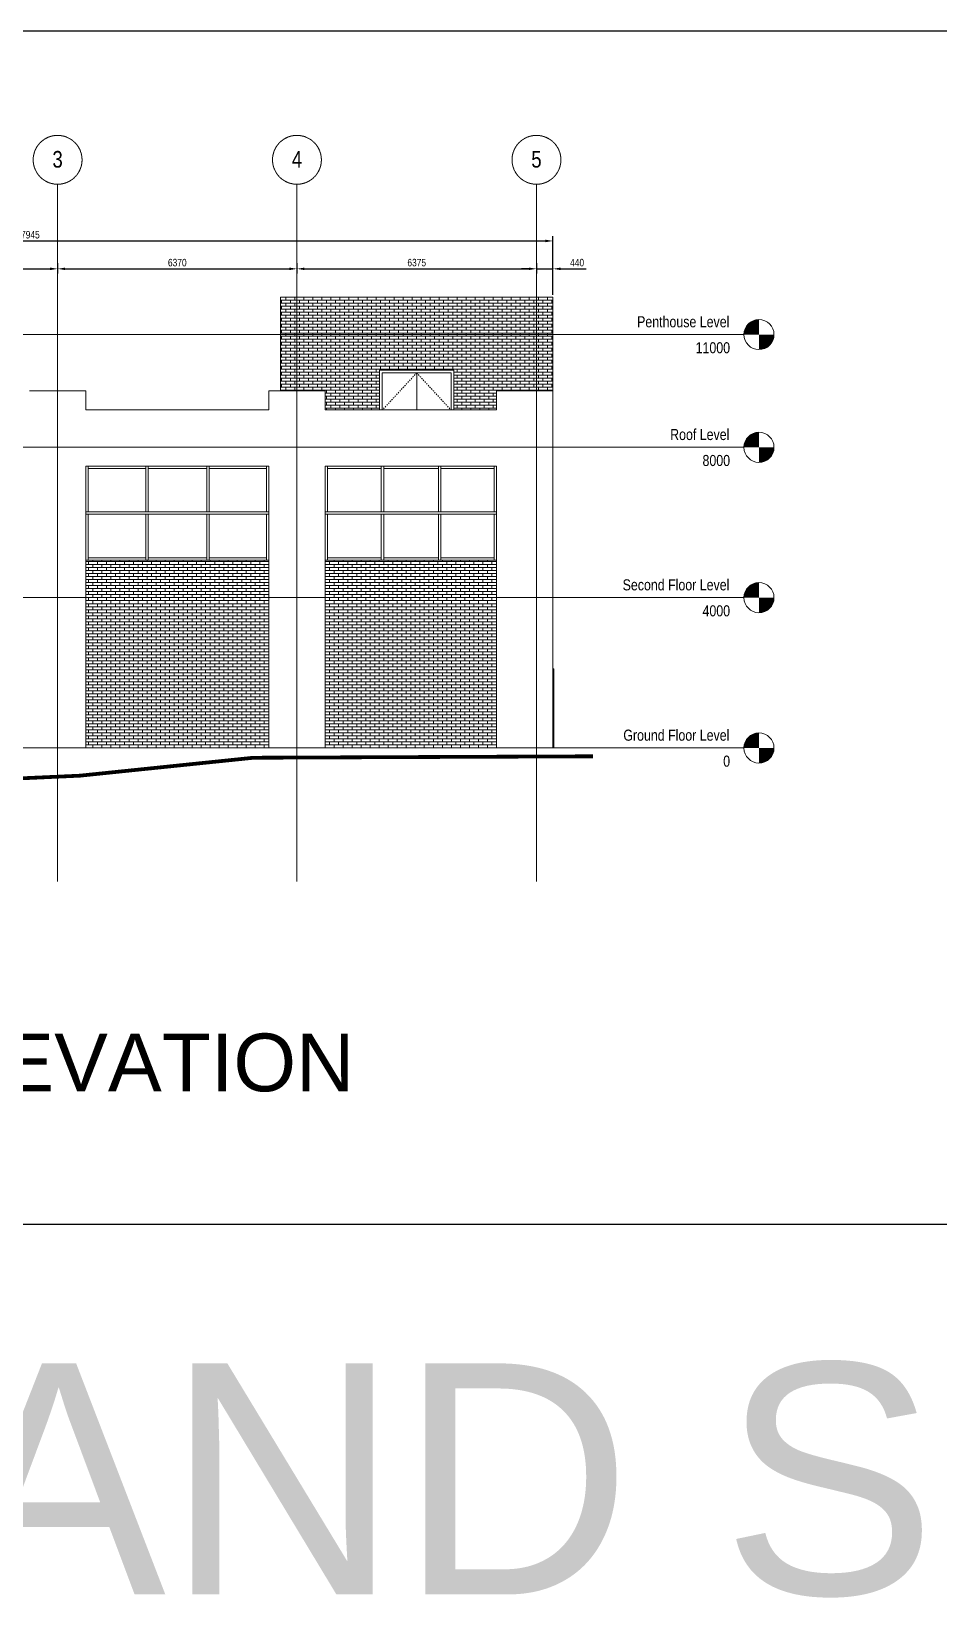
# Model space of a CAD drawing. Header units: millimetres. Extents: x -31954 to 493870, y 99509 to 604061.
# Drawn here: x 304843 to 328994, y 99509 to 141187 of the extents above; entities that cross this region are included whole.
import ezdxf

# ---------------------------------------------------------------- set-up
doc = ezdxf.new("R2010")
doc.units = ezdxf.units.MM
doc.header["$LTSCALE"] = 10
doc.header["$PDMODE"] = 3
doc.header["$PDSIZE"] = 25
doc.linetypes.add('Center', pattern=[2, 1.25, -0.25, 0.25, -0.25])
doc.linetypes.add('Dash', pattern=[6.35, 3.175, -3.175])
for name, color, linetype, lineweight in [('A-ANNOTATIONS', 1, 'Continuous', 9), ('A-DOOR', 1, 'Continuous', 18), ('A-FLOR-LEVL', 6, 'Continuous', 9), ('A-GLAZ-CWMG', 3, 'Continuous', 9), ('A-HATCH', 9, 'Continuous', 0), ('A-WALL', 2, 'Continuous', 18), ('C-TOPO', 2, 'Continuous', 9), ('S-GRID', 6, 'Center', 9)]:
    doc.layers.add(name, color=color, linetype=linetype, lineweight=lineweight)
doc.styles.add('Dimension Text', font='arial.ttf', dxfattribs={"width": 0.8})
doc.styles.add('Revit_Arial', font='arial.ttf')
doc.styles.get("Standard").update_dxf_attribs({"font": 'arial.ttf', "width": 0.8})
doc.dimstyles.new('DIM 100', dxfattribs={"dimscale": 100, "dimtxt": 2, "dimasz": 2, "dimexe": 1.25, "dimexo": 0.625, "dimtad": 1, "dimdec": 0, "dimdsep": 46, "dimtxsty": 'Dimension Text', "dimcen": 2.5, "dimadec": 0, "dimazin": 0, "dimtfac": 1, "dimtdec": 0, "dimtmove": 0, "dimatfit": 3, "dimfxl": 1, "dimarcsym": 0})
pattern_1 = [(180, (318578.13, 130117.97), (-1e-14, -80), []), (270, (318578.13, 130117.97), (120, -80), [80, -80])]

# ---------------------------------------------------------------- blocks, each defined once
blk = doc.blocks.new('M_Single-Flush - 0915 x 2032mm-435924-South Elevation')
at = {"layer": 'A-DOOR'}
for p, q in [((9516, 2108), (9541, 2108)), ((9541, 2108), (9541, 2057))]:
    blk.add_line(p, q, dxfattribs=at)
blk = doc.blocks.new('M_Double-Flush - 1830 x 1981mm-435820-South Elevation')
at = {"layer": 'A-DOOR'}
for p, q in [((9516, 2057), (9541, 2057)), ((9541, 2057), (9541, 0)), ((9516, 0), (9541, 0))]:
    blk.add_line(p, q, dxfattribs=at)
blk = doc.blocks.new('Rectangular Mullion - Kawneer-1600_Sys_3-6 Mullion_Head-559525-South Elevation')
at = {"layer": 'A-GLAZ-CWMG'}
for p, q in [((364, 7437), (364, 7500)), ((1887, 7437), (364, 7437)), ((1887, 7500), (1887, 7437))]:
    blk.add_line(p, q, dxfattribs=at)
blk = doc.blocks.new('Rectangular Mullion - Kawneer-1600_Sys_3-6 Mullion_Sill-559328-South Elevation')
at = {"layer": 'A-GLAZ-CWMG'}
for p, q in [((-2856, 5000), (-2856, 5064)), ((-2856, 5064), (-1323, 5064)), ((-1323, 5064), (-1323, 5000))]:
    blk.add_line(p, q, dxfattribs=at)
blk = doc.blocks.new('Rectangular Mullion - Kawneer-1600_Sys_3-6 Mullion_Jamb R-558829-South Elevation')
at = {"layer": 'A-GLAZ-CWMG'}
for p, q in [((-4483, 6223), (-4419, 6223)), ((-4483, 5000), (-4483, 6223))]:
    blk.add_line(p, q, dxfattribs=at)
blk = doc.blocks.new('Rectangular Mullion - Kawneer-1600_Sys_3-6 Mullion_Jamb R-558830-South Elevation')
at = {"layer": 'A-GLAZ-CWMG'}
for p, q in [((-4483, 6286), (-4483, 7500)), ((-4419, 6286), (-4483, 6286))]:
    blk.add_line(p, q, dxfattribs=at)
blk = doc.blocks.new('Rectangular Mullion - Kawneer-1600_Sys_3-6 Mullion_Jamb L-558831-South Elevation')
at = {"layer": 'A-GLAZ-CWMG'}
for p, q in [((-8921, 7500), (-8921, 6286)), ((-8921, 6286), (-8984, 6286))]:
    blk.add_line(p, q, dxfattribs=at)
blk = doc.blocks.new('Rectangular Mullion - Kawneer-1600_Sys_3-6 Mullion_Jamb L-558832-South Elevation')
at = {"layer": 'A-GLAZ-CWMG'}
for p, q in [((-8984, 6223), (-8921, 6223)), ((-8921, 6223), (-8921, 5000))]:
    blk.add_line(p, q, dxfattribs=at)
blk = doc.blocks.new('Rectangular Mullion - Kawneer-1600_Sys_3-6 Mullion_Horizontal-559329-South Elevation')
at = {"layer": 'A-GLAZ-CWMG'}
for p, q in [((-1296, 6286), (-2919, 6286)), ((-2919, 6223), (-1296, 6223))]:
    blk.add_line(p, q, dxfattribs=at)
blk = doc.blocks.new('Rectangular Mullion - Kawneer-1600_Sys_3-6 Mullion_Head-559519-South Elevation')
at = {"layer": 'A-GLAZ-CWMG'}
for p, q in [((-5905, 7437), (-5905, 7500)), ((-4483, 7437), (-5905, 7437)), ((-4483, 7500), (-4483, 7437))]:
    blk.add_line(p, q, dxfattribs=at)
blk = doc.blocks.new('Rectangular Mullion - Kawneer-1600_Sys_3-6 Mullion_Sill-559320-South Elevation')
at = {"layer": 'A-GLAZ-CWMG'}
for p, q in [((-8921, 5000), (-8921, 5064)), ((-8921, 5064), (-7490, 5064)), ((-7490, 5064), (-7490, 5000))]:
    blk.add_line(p, q, dxfattribs=at)
blk = doc.blocks.new('Rectangular Mullion - Kawneer-1600_Sys_3-6 Mullion_Horizontal-559321-South Elevation')
at = {"layer": 'A-GLAZ-CWMG'}
for p, q in [((-7463, 6286), (-8984, 6286)), ((-8984, 6223), (-7463, 6223))]:
    blk.add_line(p, q, dxfattribs=at)
blk = doc.blocks.new('M_Double-Flush - 1830 x 1981mm-453505-South Elevation')
at = {"layer": 'A-DOOR'}
for p, q in [((6879, 10057), (4897, 10057)), ((4897, 10057), (4897, 9000)), ((6879, 9000), (6879, 10057)), ((4973, 9981), (6803, 9981)), ((4973, 9000), (4973, 9981)), ((5888, 9981), (5888, 9000)), ((5888, 9000), (5888, 9981)), ((6803, 9981), (6803, 9000))]:
    blk.add_line(p, q, dxfattribs=at)
at = {"layer": 'A-DOOR', "linetype": 'Dash'}
for q in [(4982, 9000), (6795, 9000)]:
    blk.add_line((5888, 9981), q, dxfattribs=at)
blk = doc.blocks.new('Rectangular Mullion - Kawneer-1600_Sys_3-6 Mullion_Head-559330-South Elevation')
at = {"layer": 'A-GLAZ-CWMG'}
for p, q in [((-2856, 7437), (-2856, 7500)), ((-1323, 7437), (-2856, 7437)), ((-1323, 7500), (-1323, 7437))]:
    blk.add_line(p, q, dxfattribs=at)
blk = doc.blocks.new('Rectangular Mullion - Kawneer-1600_Sys_3-6 Mullion_Sill-559526-South Elevation')
at = {"layer": 'A-GLAZ-CWMG'}
for p, q in [((-1260, 5000), (-1260, 5064)), ((-1260, 5064), (300, 5064)), ((300, 5064), (300, 5000))]:
    blk.add_line(p, q, dxfattribs=at)
blk = doc.blocks.new('Rectangular Mullion - Kawneer-1600_Sys_3-6 Mullion_Horizontal-559527-South Elevation')
at = {"layer": 'A-GLAZ-CWMG'}
for p, q in [((327, 6286), (-1296, 6286)), ((-1296, 6223), (327, 6223))]:
    blk.add_line(p, q, dxfattribs=at)
blk = doc.blocks.new('Rectangular Mullion - Kawneer-1600_Sys_3-6 Mullion_Vertical-558825-South Elevation')
at = {"layer": 'A-GLAZ-CWMG'}
for p, q in [((-7490, 6223), (-7426, 6223)), ((-7490, 6223), (-7490, 5000)), ((-7426, 5000), (-7426, 6223))]:
    blk.add_line(p, q, dxfattribs=at)
blk = doc.blocks.new('Rectangular Mullion - Kawneer-1600_Sys_3-6 Mullion_Vertical-558826-South Elevation')
at = {"layer": 'A-GLAZ-CWMG'}
for p, q in [((-7490, 7500), (-7490, 6286)), ((-7426, 6286), (-7426, 7500)), ((-7426, 6286), (-7490, 6286))]:
    blk.add_line(p, q, dxfattribs=at)
blk = doc.blocks.new('Rectangular Mullion - Kawneer-1600_Sys_3-6 Mullion_Head-559322-South Elevation')
at = {"layer": 'A-GLAZ-CWMG'}
for p, q in [((-8921, 7437), (-8921, 7500)), ((-7490, 7437), (-8921, 7437)), ((-7490, 7500), (-7490, 7437))]:
    blk.add_line(p, q, dxfattribs=at)
blk = doc.blocks.new('Rectangular Mullion - Kawneer-1600_Sys_3-6 Mullion_Sill-559520-South Elevation')
at = {"layer": 'A-GLAZ-CWMG'}
for p, q in [((-7426, 5000), (-7426, 5064)), ((-7426, 5064), (-5968, 5064)), ((-5968, 5064), (-5968, 5000))]:
    blk.add_line(p, q, dxfattribs=at)
blk = doc.blocks.new('Rectangular Mullion - Kawneer-1600_Sys_3-6 Mullion_Horizontal-559521-South Elevation')
at = {"layer": 'A-GLAZ-CWMG'}
for p, q in [((-5941, 6286), (-7463, 6286)), ((-7463, 6223), (-5941, 6223))]:
    blk.add_line(p, q, dxfattribs=at)
blk = doc.blocks.new('Rectangular Mullion - Kawneer-1600_Sys_3-6 Mullion_Head-559528-South Elevation')
at = {"layer": 'A-GLAZ-CWMG'}
for p, q in [((-1260, 7437), (-1260, 7500)), ((300, 7437), (-1260, 7437)), ((300, 7500), (300, 7437))]:
    blk.add_line(p, q, dxfattribs=at)
blk = doc.blocks.new('Rectangular Mullion - Kawneer-1600_Sys_3-6 Mullion_Sill-559529-South Elevation')
at = {"layer": 'A-GLAZ-CWMG'}
for p, q in [((364, 5000), (364, 5064)), ((364, 5064), (1887, 5064)), ((1887, 5064), (1887, 5000))]:
    blk.add_line(p, q, dxfattribs=at)
blk = doc.blocks.new('Rectangular Mullion - Kawneer-1600_Sys_3-6 Mullion_Horizontal-559530-South Elevation')
at = {"layer": 'A-GLAZ-CWMG'}
for p, q in [((1951, 6286), (327, 6286)), ((327, 6223), (1951, 6223))]:
    blk.add_line(p, q, dxfattribs=at)
blk = doc.blocks.new('Rectangular Mullion - Kawneer-1600_Sys_3-6 Mullion_Head-559522-South Elevation')
at = {"layer": 'A-GLAZ-CWMG'}
for p, q in [((-7426, 7437), (-7426, 7500)), ((-5968, 7437), (-7426, 7437)), ((-5968, 7500), (-5968, 7437))]:
    blk.add_line(p, q, dxfattribs=at)
blk = doc.blocks.new('Rectangular Mullion - Kawneer-1600_Sys_3-6 Mullion_Sill-559523-South Elevation')
at = {"layer": 'A-GLAZ-CWMG'}
for p, q in [((-5905, 5000), (-5905, 5064)), ((-5905, 5064), (-4483, 5064)), ((-4483, 5064), (-4483, 5000))]:
    blk.add_line(p, q, dxfattribs=at)
blk = doc.blocks.new('Rectangular Mullion - Kawneer-1600_Sys_3-6 Mullion_Horizontal-559524-South Elevation')
at = {"layer": 'A-GLAZ-CWMG'}
for p, q in [((-4419, 6286), (-5941, 6286)), ((-5941, 6223), (-4419, 6223))]:
    blk.add_line(p, q, dxfattribs=at)
blk = doc.blocks.new('Level - M_Level Head - Circle-11120-South Elevation')
at = {"layer": 'A-FLOR-LEVL'}
h = blk.add_hatch(color=256, dxfattribs=at)
edge = h.paths.add_edge_path(flags=0)
edge.add_line((14998, 0), (14598, 0))
edge.add_arc((14998, 0), 400, 90, 180, ccw=False)
edge.add_line((14998, 400), (14998, 0))
h = blk.add_hatch(color=256, dxfattribs=at)
edge = h.paths.add_edge_path(flags=0)
edge.add_line((14998, -400), (14998, 0))
edge.add_line((14998, 0), (15398, 0))
edge.add_arc((14998, 0), 400, 270, 360, ccw=False)
blk.add_circle((14998, 0), 400, dxfattribs=at)
blk = doc.blocks.new('Grid - M_Grid Head - Circle-10837-South Elevation')
at = {"layer": 'S-GRID'}
blk.add_circle((-17989, 15650), 650, dxfattribs=at)
blk = doc.blocks.new('*D307')
at = {"layer": 'A-ANNOTATIONS', "lineweight": -2, "transparency": 16777216}
for p, q in [((299168, 135017), (299168, 134743)), ((299368, 134868), (305343, 134868)), ((305543, 135017), (305543, 134743))]:
    blk.add_line(p, q, dxfattribs=at)
at = {"layer": 'A-ANNOTATIONS', "transparency": 16777216}
for points in [[(299368, 134901), (299368, 134834), (299168, 134868)], [(305343, 134901), (305343, 134834), (305543, 134868)]]:
    blk.add_solid(points, dxfattribs=at)
at = {"layer": 'Defpoints', "color": 0, "transparency": 16777216}
for p in [(299168, 135080), (305543, 135080), (305543, 134868)]:
    blk.add_point(p, dxfattribs=at)
at = {"layer": 'A-ANNOTATIONS', "transparency": 16777216, "insert": (302356, 135032), "char_height": 200, "attachment_point": 5, "style": 'Dimension Text'}
blk.add_mtext('6375', dxfattribs=at)
blk = doc.blocks.new('*D308')
at = {"layer": 'A-ANNOTATIONS', "lineweight": -2, "transparency": 16777216}
for p, q in [((305543, 135017), (305543, 134743)), ((305743, 134868), (311713, 134868)), ((311913, 135017), (311913, 134743))]:
    blk.add_line(p, q, dxfattribs=at)
at = {"layer": 'A-ANNOTATIONS', "transparency": 16777216}
for points in [[(305743, 134901), (305743, 134834), (305543, 134868)], [(311713, 134901), (311713, 134834), (311913, 134868)]]:
    blk.add_solid(points, dxfattribs=at)
at = {"layer": 'Defpoints', "color": 0, "transparency": 16777216}
for p in [(305543, 135080), (311913, 135080), (311913, 134868)]:
    blk.add_point(p, dxfattribs=at)
at = {"layer": 'A-ANNOTATIONS', "transparency": 16777216, "insert": (308728, 135032), "char_height": 200, "attachment_point": 5, "style": 'Dimension Text'}
blk.add_mtext('6370', dxfattribs=at)
blk = doc.blocks.new('*D309')
at = {"layer": 'A-ANNOTATIONS', "lineweight": -2, "transparency": 16777216}
for p, q in [((311913, 135017), (311913, 134743)), ((312113, 134868), (318088, 134868)), ((318288, 135017), (318288, 134743))]:
    blk.add_line(p, q, dxfattribs=at)
at = {"layer": 'A-ANNOTATIONS', "transparency": 16777216}
for points in [[(312113, 134901), (312113, 134834), (311913, 134868)], [(318088, 134901), (318088, 134834), (318288, 134868)]]:
    blk.add_solid(points, dxfattribs=at)
at = {"layer": 'Defpoints', "color": 0, "transparency": 16777216}
for p in [(311913, 135080), (318288, 135080), (318288, 134868)]:
    blk.add_point(p, dxfattribs=at)
at = {"layer": 'A-ANNOTATIONS', "transparency": 16777216, "insert": (315101, 135032), "char_height": 200, "attachment_point": 5, "style": 'Dimension Text'}
blk.add_mtext('6375', dxfattribs=at)
blk = doc.blocks.new('*D310')
at = {"layer": 'A-ANNOTATIONS', "lineweight": -2, "transparency": 16777216}
for p, q in [((318088, 134868), (317888, 134868)), ((318288, 135017), (318288, 134743)), ((318288, 134868), (318728, 134868)), ((318728, 134180), (318728, 134993)), ((318928, 134868), (319613, 134868))]:
    blk.add_line(p, q, dxfattribs=at)
at = {"layer": 'A-ANNOTATIONS', "transparency": 16777216}
for points in [[(318088, 134901), (318088, 134834), (318288, 134868)], [(318928, 134901), (318928, 134834), (318728, 134868)]]:
    blk.add_solid(points, dxfattribs=at)
at = {"layer": 'Defpoints', "color": 0, "transparency": 16777216}
for p in [(318288, 135080), (318728, 134868), (318728, 134118)]:
    blk.add_point(p, dxfattribs=at)
at = {"layer": 'A-ANNOTATIONS', "transparency": 16777216, "insert": (319370, 135032), "char_height": 200, "attachment_point": 5, "style": 'Dimension Text'}
blk.add_mtext('440', dxfattribs=at)
blk = doc.blocks.new('*D311')
at = {"layer": 'A-ANNOTATIONS', "lineweight": -2, "transparency": 16777216}
for p, q in [((290783, 131680), (290783, 135734)), ((290983, 135609), (318528, 135609)), ((318728, 134180), (318728, 135734))]:
    blk.add_line(p, q, dxfattribs=at)
at = {"layer": 'A-ANNOTATIONS', "transparency": 16777216}
for points in [[(290983, 135643), (290983, 135576), (290783, 135609)], [(318528, 135643), (318528, 135576), (318728, 135609)]]:
    blk.add_solid(points, dxfattribs=at)
at = {"layer": 'Defpoints', "color": 0, "transparency": 16777216}
for p in [(318728, 135609), (318728, 134118), (290783, 131618)]:
    blk.add_point(p, dxfattribs=at)
at = {"layer": 'A-ANNOTATIONS', "transparency": 16777216, "insert": (304756, 135774), "char_height": 200, "attachment_point": 5, "style": 'Dimension Text'}
blk.add_mtext('27945', dxfattribs=at)

msp = doc.modelspace()

# ---------------------------------------------------------------- hatches: boundary and pattern name
at = {"layer": 'A-HATCH'}
h = msp.add_hatch(dxfattribs=at)
h.set_pattern_fill('FP_2', color=256, style=0, pattern_type=2)
h.set_pattern_definition(pattern_1)
h.paths.add_polyline_path([(314109.6, 131118), (314109.6, 132175), (316091.6, 132175), (316091.6, 131118), (317228.1, 131118), (317228.1, 131618), (318428.1, 131618), (318428.1, 134118), (311473.1, 134118), (311473.1, 131618), (312663.1, 131618), (312663.1, 131118), (313222, 131118)], flags=0)
h = msp.add_hatch(dxfattribs=at)
h.set_pattern_fill('FP_2', color=256, style=0, pattern_type=2)
h.set_pattern_definition(pattern_1)
h.paths.add_polyline_path([(318428.1, 131618), (318728.1, 131618), (318728.1, 134118), (318428.1, 134118), (318428.1, 133919)], flags=0)
h = msp.add_hatch(dxfattribs=at)
h.set_pattern_fill('FP_4', color=256, style=0, pattern_type=2)
h.set_pattern_definition([(180, (311163.13, 122117.97), (-1e-14, -80), []), (270, (311163.13, 122117.97), (120, -80), [80, -80])])
h.paths.add_polyline_path([(311163.1, 122118), (311163.1, 127118), (306293.1, 127118), (306293.1, 122118), (308988.9, 122118)], flags=0)
h = msp.add_hatch(dxfattribs=at)
h.set_pattern_fill('FP_5', color=256, style=0, pattern_type=2)
h.set_pattern_definition([(0, (312663.13, 122117.97), (0, 80), []), (90, (312663.13, 122117.97), (-120, 80), [80, -80])])
h.paths.add_polyline_path([(313222, 122118), (317228.1, 122118), (317228.1, 127118), (312663.1, 127118), (312663.1, 122118)], flags=0)

# ---------------------------------------------------------------- linework, layer by layer
at = {"layer": 'A-WALL'}
for p, q in [((318728.1, 134118), (311473.1, 134118)), ((311473.1, 134118), (311473.1, 131618)), ((318728.1, 134118), (318728.1, 122118)), ((306293.1, 131618), (304793.1, 131618)), ((306293.1, 131118), (306293.1, 131618)), ((311163.1, 131618), (311163.1, 131118)), ((312663.1, 131618), (311163.1, 131618)), ((312663.1, 131118), (312663.1, 131618)), ((317228.1, 131618), (317228.1, 131118)), ((318728.1, 131618), (317228.1, 131618)), ((311163.1, 131118), (306293.1, 131118)), ((317228.1, 131118), (312663.1, 131118)), ((306293.1, 129618), (306293.1, 122118)), ((306293.1, 129618), (311163.1, 129618)), ((311163.1, 122118), (311163.1, 129618)), ((312663.1, 129618), (312663.1, 122118)), ((312663.1, 129618), (317228.1, 129618)), ((317228.1, 122118), (317228.1, 129618)), ((311163.1, 127118), (306293.1, 127118)), ((317228.1, 127118), (312663.1, 127118)), ((297228.1, 122118), (318728.1, 122118))]:
    msp.add_line(p, q, dxfattribs=at)
at = {"layer": 'C-TOPO', "const_width": 100}
msp.add_lwpolyline([(290305, 121138.1), (291220, 121138.1), (300755, 121138.1), (306135, 121381.2), (310755, 121858.3), (319115, 121893.9), (319792.4, 121896.8)], dxfattribs=at)
at = {"layer": 'S-GRID'}
for p, q in [((305543.1, 118568), (305543.1, 137118)), ((311913.1, 118568), (311913.1, 137118)), ((318288.1, 118568), (318288.1, 137118))]:
    msp.add_line(p, q, dxfattribs=at)

# ---------------------------------------------------------------- block references
at = {"layer": 'A-DOOR'}
for name in ['M_Double-Flush - 1830 x 1981mm-453505-South Elevation', 'M_Single-Flush - 0915 x 2032mm-435924-South Elevation', 'M_Double-Flush - 1830 x 1981mm-435820-South Elevation']:
    msp.add_blockref(name, (309212.3, 122118), dxfattribs=at)
at = {"layer": 'A-FLOR-LEVL'}
for p in [(309212.3, 133118), (309212.3, 130118), (309212.3, 126118), (309212.3, 122118)]:
    msp.add_blockref('Level - M_Level Head - Circle-11120-South Elevation', p, dxfattribs=at)
at = {"layer": 'A-GLAZ-CWMG'}
for name, p in [('Rectangular Mullion - Kawneer-1600_Sys_3-6 Mullion_Jamb L-558831-South Elevation', (315277.3, 122118)), ('Rectangular Mullion - Kawneer-1600_Sys_3-6 Mullion_Head-559330-South Elevation', (309212.3, 122118)), ('Rectangular Mullion - Kawneer-1600_Sys_3-6 Mullion_Vertical-558826-South Elevation', (315379, 122118)), ('Rectangular Mullion - Kawneer-1600_Sys_3-6 Mullion_Head-559528-South Elevation', (309212.3, 122118)), ('Rectangular Mullion - Kawneer-1600_Sys_3-6 Mullion_Vertical-558826-South Elevation', (317002.3, 122118)), ('Rectangular Mullion - Kawneer-1600_Sys_3-6 Mullion_Head-559525-South Elevation', (309212.3, 122118)), ('Rectangular Mullion - Kawneer-1600_Sys_3-6 Mullion_Jamb R-558830-South Elevation', (315582.3, 122118)), ('Rectangular Mullion - Kawneer-1600_Sys_3-6 Mullion_Jamb L-558831-South Elevation', (321647.3, 122118)), ('Rectangular Mullion - Kawneer-1600_Sys_3-6 Mullion_Head-559322-South Elevation', (321647.3, 122118)), ('Rectangular Mullion - Kawneer-1600_Sys_3-6 Mullion_Vertical-558826-South Elevation', (321647.3, 122118)), ('Rectangular Mullion - Kawneer-1600_Sys_3-6 Mullion_Head-559522-South Elevation', (321647.3, 122118)), ('Rectangular Mullion - Kawneer-1600_Sys_3-6 Mullion_Vertical-558826-South Elevation', (323169, 122118)), ('Rectangular Mullion - Kawneer-1600_Sys_3-6 Mullion_Head-559519-South Elevation', (321647.3, 122118)), ('Rectangular Mullion - Kawneer-1600_Sys_3-6 Mullion_Jamb R-558830-South Elevation', (321647.3, 122118)), ('Rectangular Mullion - Kawneer-1600_Sys_3-6 Mullion_Horizontal-559329-South Elevation', (309212.3, 122118)), ('Rectangular Mullion - Kawneer-1600_Sys_3-6 Mullion_Horizontal-559527-South Elevation', (309212.3, 122118)), ('Rectangular Mullion - Kawneer-1600_Sys_3-6 Mullion_Horizontal-559530-South Elevation', (309212.3, 122118)), ('Rectangular Mullion - Kawneer-1600_Sys_3-6 Mullion_Horizontal-559321-South Elevation', (321647.3, 122118)), ('Rectangular Mullion - Kawneer-1600_Sys_3-6 Mullion_Horizontal-559521-South Elevation', (321647.3, 122118)), ('Rectangular Mullion - Kawneer-1600_Sys_3-6 Mullion_Horizontal-559524-South Elevation', (321647.3, 122118)), ('Rectangular Mullion - Kawneer-1600_Sys_3-6 Mullion_Jamb L-558832-South Elevation', (315277.3, 122118)), ('Rectangular Mullion - Kawneer-1600_Sys_3-6 Mullion_Vertical-558825-South Elevation', (315379, 122118)), ('Rectangular Mullion - Kawneer-1600_Sys_3-6 Mullion_Vertical-558825-South Elevation', (317002.3, 122118)), ('Rectangular Mullion - Kawneer-1600_Sys_3-6 Mullion_Jamb R-558829-South Elevation', (315582.3, 122118)), ('Rectangular Mullion - Kawneer-1600_Sys_3-6 Mullion_Jamb L-558832-South Elevation', (321647.3, 122118)), ('Rectangular Mullion - Kawneer-1600_Sys_3-6 Mullion_Vertical-558825-South Elevation', (321647.3, 122118)), ('Rectangular Mullion - Kawneer-1600_Sys_3-6 Mullion_Vertical-558825-South Elevation', (323169, 122118)), ('Rectangular Mullion - Kawneer-1600_Sys_3-6 Mullion_Jamb R-558829-South Elevation', (321647.3, 122118)), ('Rectangular Mullion - Kawneer-1600_Sys_3-6 Mullion_Sill-559328-South Elevation', (309212.3, 122118)), ('Rectangular Mullion - Kawneer-1600_Sys_3-6 Mullion_Sill-559526-South Elevation', (309212.3, 122118)), ('Rectangular Mullion - Kawneer-1600_Sys_3-6 Mullion_Sill-559529-South Elevation', (309212.3, 122118)), ('Rectangular Mullion - Kawneer-1600_Sys_3-6 Mullion_Sill-559320-South Elevation', (321647.3, 122118)), ('Rectangular Mullion - Kawneer-1600_Sys_3-6 Mullion_Sill-559520-South Elevation', (321647.3, 122118)), ('Rectangular Mullion - Kawneer-1600_Sys_3-6 Mullion_Sill-559523-South Elevation', (321647.3, 122118))]:
    msp.add_blockref(name, p, dxfattribs=at)
at = {"layer": 'S-GRID'}
for p in [(323532.3, 122118), (329902.3, 122118), (336277.3, 122118)]:
    msp.add_blockref('Grid - M_Grid Head - Circle-10837-South Elevation', p, dxfattribs=at)

# ---------------------------------------------------------------- texts
at = {"layer": 'A-FLOR-LEVL', "char_height": 295.06, "attachment_point": 3, "line_spacing_factor": 0.938532, "bg_fill": 3, "box_fill_scale": 1.25, "bg_fill_color": 0, "bg_fill_transparency": 0}
for s, insert, width in [('\\fArial|b0|i0|c0|p34|;Penthouse Level', (323422.7, 133606.6), 3664.439), ('\\fArial|b0|i0|c0|p34|;11000', (323441.5, 132915.4), 1367.865), ('\\fArial|b0|i0|c0|p34|;Roof Level', (323422.7, 130606.6), 2350.569), ('\\fArial|b0|i0|c0|p34|;8000', (323441.5, 129915.4), 1094.292), ('\\fArial|b0|i0|c0|p34|;Second Floor Level', (323422.7, 126606.6), 4233.183), ('\\fArial|b0|i0|c0|p34|;4000', (323441.5, 125915.4), 1094.292), ('\\fArial|b0|i0|c0|p34|;Ground Floor Level', (323422.7, 122606.6), 4204.386), ('\\fArial|b0|i0|c0|p34|;0', (323441.5, 121915.4), 273.573)]:
    msp.add_mtext(s, dxfattribs=dict(at, insert=insert, width=width))
at = {"layer": 'Defpoints', "style": 'Revit_Arial'}
for s, height, p in [('WEST ELEVATION', 1536.77, (294595.9, 112982.4)), ('REFERENCE ARCHITECTURAL ELEVATIONS AND SECTIONS', 6147.081, (116628.1, 99596.6))]:
    msp.add_text(s, height=height, dxfattribs=at).set_placement(p)

# ---------------------------------------------------------------- dimensions: what is measured, and where the dimension line sits
at = {"layer": 'A-ANNOTATIONS'}
for base, p1, p2, picture, middle in [((318728.1, 135609.5), (290783.1, 131618), (318728.1, 134118), '*D311', (304755.6, 135774.1)), ((305543.1, 134867.7), (299168.1, 135079.8), (305543.1, 135079.8), '*D307', (302355.6, 135032.4)), ((311913.1, 134867.7), (305543.1, 135079.8), (311913.1, 135079.8), '*D308', (308728.1, 135032.4)), ((318288.1, 134867.7), (311913.1, 135079.8), (318288.1, 135079.8), '*D309', (315100.6, 135032.4)), ((318728.1, 134867.7), (318288.1, 135079.8), (318728.1, 134118), '*D310', (319370.3, 135032.3))]:
    dim = msp.add_linear_dim(base=base, p1=p1, p2=p2, dimstyle='DIM 100', dxfattribs=at)
    dim.commit()
    dim.dimension.update_dxf_attribs({"geometry": picture, "text_midpoint": middle})

# ---------------------------------------------------------------- next in the draw order: linework, layer by layer
at = {"layer": 'A-FLOR-LEVL', "linetype": 'Center'}
for p, q in [((285930.9, 133118), (323810, 133118)), ((285930.9, 130118), (323810, 130118)), ((285930.9, 126118), (323810, 126118)), ((285930.9, 122118), (323810, 122118))]:
    msp.add_line(p, q, dxfattribs=at)

# ---------------------------------------------------------------- next in the draw order: texts
at = {"layer": 'S-GRID', "char_height": 442.59, "width": 410.36, "attachment_point": 2, "line_spacing_factor": 0.938532, "bg_fill": 3, "box_fill_scale": 1.25, "bg_fill_color": 0, "bg_fill_transparency": 0}
for s, insert in [('\\fArial|b0|i0|c0|p34|;3', (305543, 138003.8)), ('\\fArial|b0|i0|c0|p34|;4', (311913, 138003.8)), ('\\fArial|b0|i0|c0|p34|;5', (318288, 138003.8))]:
    msp.add_mtext(s, dxfattribs=dict(at, insert=insert))

# ---------------------------------------------------------------- next in the draw order: linework, layer by layer
at = {"layer": 'Defpoints'}
msp.add_lwpolyline([(109289.5, 109446.5), (439620.4, 109446.5), (439620.4, 141187.1), (109289.5, 141187.1)], close=True, dxfattribs=at)

doc.saveas('drawing.dxf')
